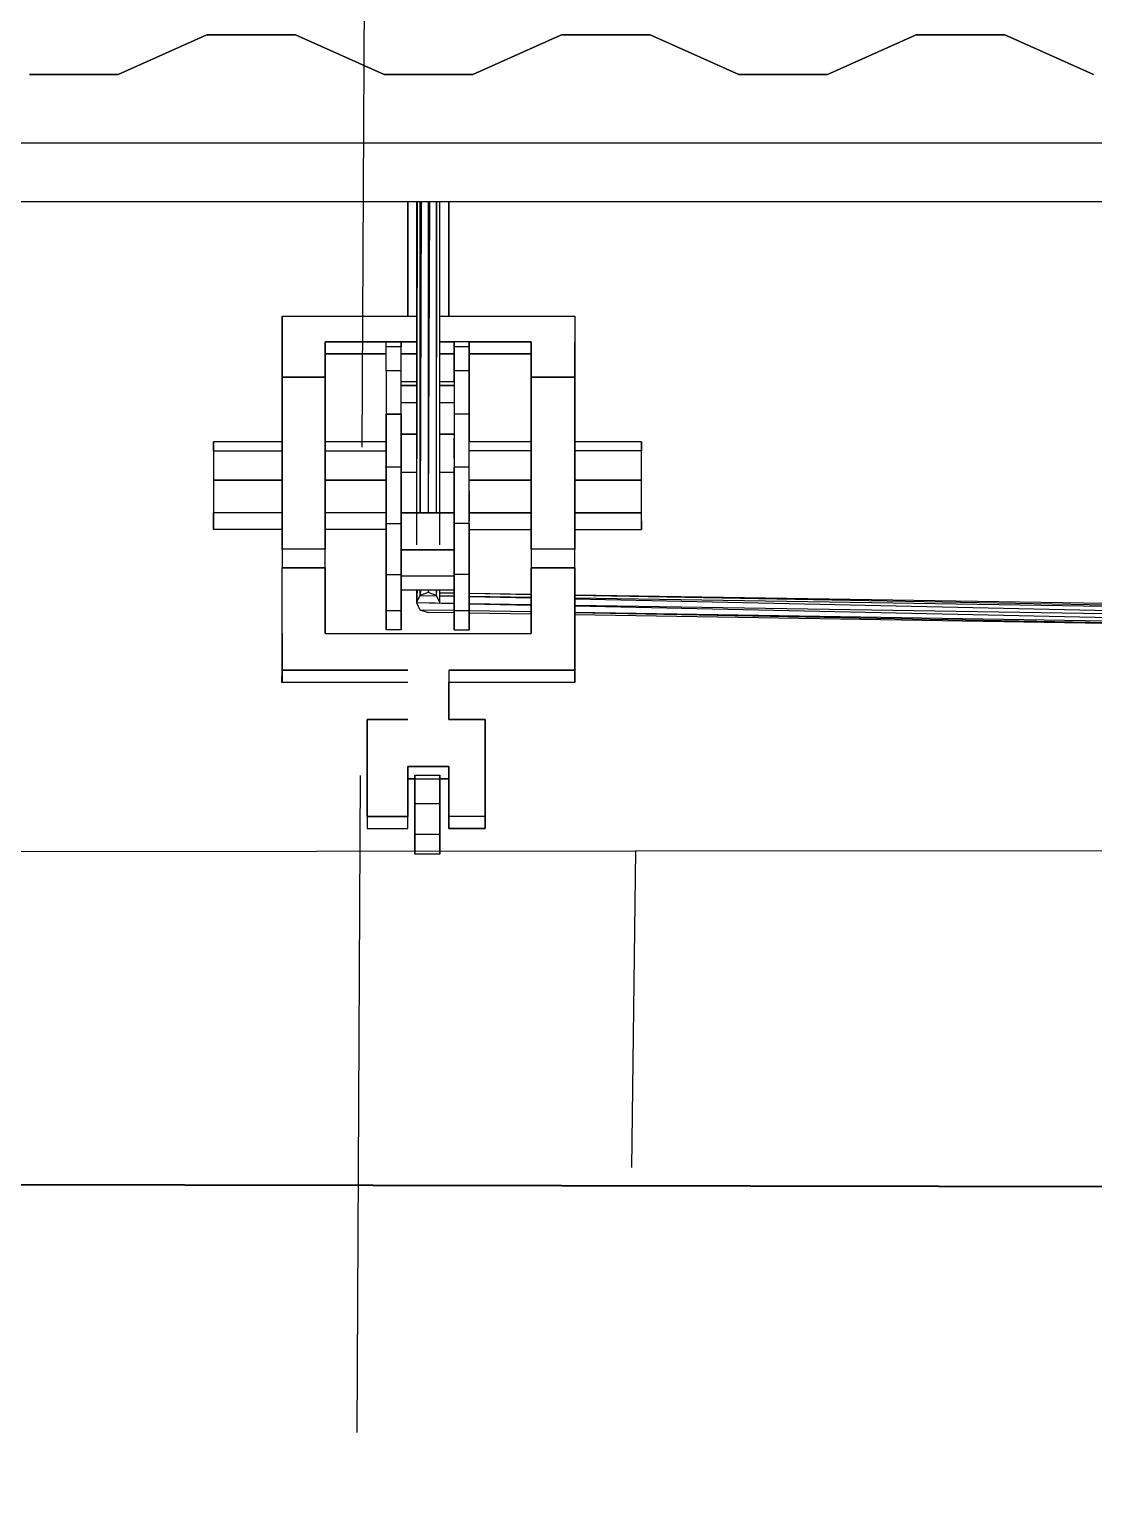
# Model space of a CAD drawing. Header units: millimetres. Extents: x -4997 to -4876, y -8737 to -8661.
# Drawn here: x -4956.512 to -4955.483, y -8708.992 to -8707.574 of the extents above; entities that cross this region are included whole.
import ezdxf

# ---------------------------------------------------------------- set-up
doc = ezdxf.new("R2010")
doc.units = ezdxf.units.MM
doc.header["$LTSCALE"] = 0.1
doc.linetypes.add('HIDDEN', pattern=[9.525, 6.35, -3.175])
for name, color, linetype in [('cobertura nova', 4, 'Continuous'), ('imagem', 7, 'Continuous'), ('layout cobertura', 251, 'Continuous'), ('visto', 9, 'Continuous')]:
    doc.layers.add(name, color=color, linetype=linetype)
doc.layers.add('coberturas', color=7, linetype='Continuous', lineweight=40)
picture_1 = doc.add_image_def('image1.jpg', size_in_pixel=(1920, 1080))

msp = doc.modelspace()

# ---------------------------------------------------------------- linework, layer by layer
at = {"layer": 'cobertura nova'}
for p, q in [((-4956.3404, -8707.5797), (-4956.4261, -8707.618)), ((-4956.4261, -8707.6181), (-4956.3404, -8707.5797)), ((-4956.2547, -8707.5797), (-4956.3404, -8707.5797)), ((-4956.3404, -8707.5797), (-4956.3404, -8707.5797)), ((-4956.3404, -8707.5797), (-4956.2547, -8707.5797)), ((-4956.3404, -8707.5797), (-4956.3404, -8707.5797)), ((-4956.169, -8707.618), (-4956.2547, -8707.5797)), ((-4956.2547, -8707.5797), (-4956.2547, -8707.5797)), ((-4956.2547, -8707.5797), (-4956.169, -8707.6181)), ((-4955.9975, -8707.5797), (-4956.0833, -8707.618)), ((-4956.0833, -8707.6181), (-4955.9975, -8707.5797)), ((-4955.9975, -8707.5797), (-4955.9975, -8707.5797)), ((-4955.9975, -8707.5797), (-4955.9118, -8707.5797)), ((-4955.9118, -8707.5797), (-4955.9975, -8707.5797)), ((-4955.9975, -8707.5797), (-4955.9975, -8707.5797)), ((-4955.9118, -8707.5797), (-4955.9118, -8707.5797)), ((-4955.9118, -8707.5797), (-4955.8261, -8707.6181)), ((-4955.9118, -8707.5797), (-4955.9118, -8707.5797)), ((-4955.8261, -8707.618), (-4955.9118, -8707.5797)), ((-4955.7404, -8707.6181), (-4955.6547, -8707.5797)), ((-4955.6547, -8707.5797), (-4955.7404, -8707.618)), ((-4955.6547, -8707.5797), (-4955.6547, -8707.5797)), ((-4955.6547, -8707.5797), (-4955.569, -8707.5797)), ((-4955.6547, -8707.5797), (-4955.6547, -8707.5797)), ((-4955.569, -8707.5797), (-4955.6547, -8707.5797)), ((-4955.569, -8707.5797), (-4955.569, -8707.5797)), ((-4955.569, -8707.5797), (-4955.4833, -8707.6181)), ((-4955.4833, -8707.618), (-4955.569, -8707.5797)), ((-4956.4261, -8707.618), (-4956.5118, -8707.618)), ((-4956.5118, -8707.618), (-4956.5118, -8707.6181)), ((-4956.5118, -8707.6181), (-4956.4261, -8707.6181)), ((-4956.4261, -8707.618), (-4956.4261, -8707.6181)), ((-4956.4261, -8707.6181), (-4956.4261, -8707.618)), ((-4956.0833, -8707.618), (-4956.169, -8707.618)), ((-4956.169, -8707.618), (-4956.169, -8707.6181)), ((-4956.169, -8707.6181), (-4956.169, -8707.618)), ((-4956.169, -8707.6181), (-4956.0833, -8707.6181)), ((-4956.0833, -8707.618), (-4956.0833, -8707.6181)), ((-4955.8261, -8707.618), (-4955.8261, -8707.6181)), ((-4955.8261, -8707.6181), (-4955.8261, -8707.618)), ((-4955.7404, -8707.618), (-4955.8261, -8707.618)), ((-4955.8261, -8707.6181), (-4955.7404, -8707.6181)), ((-4955.7404, -8707.618), (-4955.7404, -8707.6181)), ((-4955.7404, -8707.6181), (-4955.7404, -8707.618)), ((-4958.0462, -8707.6841), (-4954.2062, -8707.6841)), ((-4954.2062, -8707.7411), (-4958.0462, -8707.741)), ((-4956.146, -8707.8516), (-4956.146, -8707.741)), ((-4956.146, -8707.741), (-4956.146, -8707.8516)), ((-4956.1376, -8707.741), (-4956.1376, -8708.0726)), ((-4956.1371, -8707.741), (-4956.1376, -8708.0726)), ((-4956.1343, -8707.741), (-4956.1343, -8708.0417)), ((-4956.1331, -8707.741), (-4956.1342, -8708.0417)), ((-4956.1263, -8707.741), (-4956.1263, -8708.0417)), ((-4956.1252, -8707.741), (-4956.1263, -8708.0417)), ((-4956.1184, -8708.0417), (-4956.1184, -8707.741)), ((-4956.1183, -8708.0417), (-4956.1179, -8707.741)), ((-4956.1151, -8708.0726), (-4956.1151, -8707.741)), ((-4956.1065, -8707.741), (-4956.1065, -8707.8516)), ((-4956.1064, -8707.741), (-4956.1064, -8707.8516)), ((-4956.1064, -8707.8516), (-4956.1064, -8707.741)), ((-4956.2676, -8707.8763), (-4956.2676, -8707.8516)), ((-4956.2676, -8707.8516), (-4956.2258, -8707.8516)), ((-4956.2676, -8707.888), (-4956.2676, -8707.8523)), ((-4956.2676, -8707.8523), (-4956.2676, -8707.8763)), ((-4956.2258, -8707.8516), (-4956.146, -8707.8516)), ((-4956.146, -8707.8516), (-4956.1376, -8707.8516)), ((-4956.1151, -8707.8516), (-4956.1065, -8707.8516)), ((-4956.1065, -8707.8516), (-4956.0267, -8707.8516)), ((-4956.0267, -8707.8516), (-4955.9848, -8707.8516)), ((-4955.9848, -8707.8516), (-4955.9848, -8707.8763)), ((-4956.2676, -8707.9105), (-4956.2676, -8707.8763)), ((-4956.2676, -8707.8763), (-4956.2676, -8707.9285)), ((-4956.2258, -8707.8763), (-4956.2258, -8707.9105)), ((-4956.1669, -8707.8763), (-4956.2258, -8707.8763)), ((-4956.2258, -8707.9105), (-4956.2258, -8707.8763)), ((-4956.2258, -8707.8763), (-4956.1669, -8707.8763)), ((-4956.1669, -8707.8813), (-4956.1669, -8707.8762)), ((-4956.1669, -8707.8762), (-4956.1524, -8707.8762)), ((-4956.1524, -8707.8762), (-4956.1669, -8707.8762)), ((-4956.1524, -8707.8813), (-4956.1669, -8707.8813)), ((-4956.1669, -8707.9044), (-4956.1669, -8707.8813)), ((-4956.1524, -8707.8762), (-4956.1524, -8707.8813)), ((-4956.1524, -8707.8762), (-4956.1524, -8707.8762)), ((-4956.1524, -8707.8813), (-4956.1524, -8707.8762)), ((-4956.1524, -8707.8762), (-4956.1524, -8707.8762)), ((-4956.146, -8707.8763), (-4956.1524, -8707.8763)), ((-4956.1524, -8707.8763), (-4956.146, -8707.8763)), ((-4956.1524, -8707.9044), (-4956.1524, -8707.8813)), ((-4956.1376, -8707.8763), (-4956.146, -8707.8763)), ((-4956.146, -8707.8763), (-4956.1376, -8707.8763)), ((-4956.1065, -8707.8763), (-4956.1151, -8707.8763)), ((-4956.1151, -8707.8763), (-4956.1065, -8707.8763)), ((-4956.1013, -8707.8763), (-4956.1065, -8707.8763)), ((-4956.1065, -8707.8763), (-4956.1013, -8707.8763)), ((-4956.1013, -8707.8948), (-4956.1013, -8707.8762)), ((-4956.1013, -8707.8762), (-4956.1013, -8707.8813)), ((-4956.0869, -8707.8762), (-4956.1013, -8707.8762)), ((-4956.1013, -8707.8813), (-4956.1013, -8707.8762)), ((-4956.1013, -8707.8813), (-4956.1013, -8707.9044)), ((-4956.0869, -8707.8813), (-4956.1013, -8707.8813)), ((-4956.1013, -8707.9044), (-4956.1013, -8707.8813)), ((-4956.0869, -8707.8762), (-4956.0869, -8707.8813)), ((-4956.0869, -8707.8813), (-4956.0869, -8707.8762)), ((-4956.0869, -8707.8762), (-4956.0869, -8707.8948)), ((-4956.0267, -8707.8763), (-4956.0869, -8707.8763)), ((-4956.0869, -8707.8763), (-4956.0267, -8707.8763)), ((-4956.0869, -8707.8813), (-4956.0869, -8707.9044)), ((-4956.0869, -8707.9044), (-4956.0869, -8707.8813)), ((-4956.0267, -8707.9105), (-4956.0267, -8707.8763)), ((-4956.0267, -8707.888), (-4956.0267, -8707.8763)), ((-4956.0267, -8707.8763), (-4956.0267, -8707.9285)), ((-4956.0267, -8707.8763), (-4956.0267, -8707.888)), ((-4955.9848, -8707.8763), (-4955.9848, -8707.9105)), ((-4955.9848, -8707.9105), (-4955.9848, -8707.8763)), ((-4956.2676, -8707.9402), (-4956.2676, -8707.888)), ((-4956.2258, -8707.888), (-4956.1669, -8707.888)), ((-4956.1669, -8707.888), (-4956.2258, -8707.888)), ((-4956.1524, -8707.888), (-4956.146, -8707.888)), ((-4956.146, -8707.888), (-4956.1524, -8707.888)), ((-4956.146, -8707.888), (-4956.1376, -8707.888)), ((-4956.1376, -8707.888), (-4956.146, -8707.888)), ((-4956.1151, -8707.888), (-4956.1065, -8707.888)), ((-4956.1065, -8707.888), (-4956.1151, -8707.888)), ((-4956.1065, -8707.888), (-4956.1013, -8707.888)), ((-4956.1013, -8707.888), (-4956.1065, -8707.888)), ((-4956.1013, -8707.9149), (-4956.1013, -8707.8948)), ((-4956.0869, -8707.888), (-4956.0267, -8707.888)), ((-4956.0267, -8707.888), (-4956.0869, -8707.888)), ((-4956.0869, -8707.8948), (-4956.0869, -8707.9295)), ((-4956.0267, -8707.9402), (-4956.0267, -8707.888)), ((-4956.2258, -8707.9105), (-4956.2676, -8707.9105)), ((-4956.2676, -8707.9105), (-4956.2676, -8707.9105)), ((-4956.2676, -8707.9285), (-4956.2676, -8707.9105)), ((-4956.2676, -8707.9105), (-4956.2676, -8707.9548)), ((-4956.2676, -8707.9548), (-4956.2676, -8707.9105)), ((-4956.2676, -8707.9105), (-4956.2258, -8707.9105)), ((-4956.2258, -8707.9105), (-4956.2258, -8707.9105)), ((-4956.2258, -8707.9105), (-4956.2258, -8707.9548)), ((-4956.2258, -8707.9548), (-4956.2258, -8707.9105)), ((-4956.1524, -8707.9044), (-4956.1669, -8707.9044)), ((-4956.1669, -8707.9044), (-4956.1669, -8707.9464)), ((-4956.1524, -8707.9464), (-4956.1524, -8707.9044)), ((-4956.1013, -8707.9044), (-4956.1013, -8707.9464)), ((-4956.0869, -8707.9044), (-4956.1013, -8707.9044)), ((-4956.0869, -8707.9044), (-4956.0869, -8707.9464)), ((-4956.0869, -8707.9464), (-4956.0869, -8707.9044)), ((-4956.0267, -8707.9285), (-4956.0267, -8707.9105)), ((-4956.0267, -8707.9105), (-4956.0267, -8707.9548)), ((-4956.0267, -8707.9548), (-4956.0267, -8707.9105)), ((-4956.0267, -8707.9105), (-4955.9848, -8707.9105)), ((-4955.9848, -8707.9105), (-4956.0267, -8707.9105)), ((-4955.9848, -8707.9105), (-4955.9848, -8707.9548)), ((-4955.9848, -8707.9548), (-4955.9848, -8707.9105)), ((-4956.1376, -8707.9149), (-4956.1524, -8707.9149)), ((-4956.1524, -8707.9186), (-4956.1524, -8707.9149)), ((-4956.1376, -8707.9186), (-4956.1524, -8707.9186)), ((-4956.1524, -8707.9353), (-4956.1524, -8707.9186)), ((-4956.1524, -8707.9186), (-4956.1376, -8707.9186)), ((-4956.1013, -8707.9149), (-4956.1151, -8707.9149)), ((-4956.1013, -8707.9186), (-4956.1151, -8707.9186)), ((-4956.1151, -8707.9186), (-4956.1013, -8707.9186)), ((-4956.1013, -8707.9149), (-4956.1013, -8707.9186)), ((-4956.1013, -8707.9186), (-4956.1013, -8707.9186)), ((-4956.2676, -8707.9402), (-4956.2676, -8707.957)), ((-4956.2676, -8707.957), (-4956.2676, -8707.9402)), ((-4956.1669, -8707.9295), (-4956.1669, -8707.9731)), ((-4956.1376, -8707.9353), (-4956.1524, -8707.9353)), ((-4956.1013, -8707.9353), (-4956.1151, -8707.9353)), ((-4956.1013, -8707.9353), (-4956.1013, -8707.9656)), ((-4956.0869, -8707.9295), (-4956.0869, -8707.9731)), ((-4956.0267, -8707.957), (-4956.0267, -8707.9402)), ((-4956.0267, -8707.9402), (-4956.0267, -8707.9548)), ((-4956.2676, -8707.9548), (-4956.2676, -8708.0768)), ((-4956.2676, -8708.0768), (-4956.2676, -8707.9548)), ((-4956.2258, -8707.9548), (-4956.2258, -8708.0768)), ((-4956.2258, -8708.0768), (-4956.2258, -8707.9548)), ((-4956.1669, -8707.9464), (-4956.1669, -8707.9976)), ((-4956.1524, -8707.9464), (-4956.1669, -8707.9464)), ((-4956.1669, -8707.9976), (-4956.1669, -8707.9464)), ((-4956.1669, -8707.9464), (-4956.1524, -8707.9464)), ((-4956.1524, -8707.9976), (-4956.1524, -8707.9464)), ((-4956.1524, -8707.9464), (-4956.1524, -8707.9976)), ((-4956.1013, -8707.9464), (-4956.1013, -8707.9976)), ((-4956.0869, -8707.9464), (-4956.1013, -8707.9464)), ((-4956.1013, -8707.9534), (-4956.1013, -8707.9534)), ((-4956.0869, -8707.9731), (-4956.0869, -8707.9464)), ((-4956.0869, -8707.9976), (-4956.0869, -8707.9464)), ((-4956.0267, -8707.9548), (-4956.0267, -8708.0768)), ((-4956.0267, -8708.0768), (-4956.0267, -8707.9548)), ((-4955.9848, -8707.9548), (-4955.9848, -8708.0768)), ((-4955.9848, -8708.0768), (-4955.9848, -8707.9548)), ((-4956.2676, -8707.9731), (-4956.2676, -8707.957)), ((-4956.2676, -8707.957), (-4956.2676, -8707.9731)), ((-4956.2258, -8707.9576), (-4956.2258, -8707.957)), ((-4956.1376, -8707.9656), (-4956.1524, -8707.9656)), ((-4956.1524, -8707.9656), (-4956.1376, -8707.9656)), ((-4956.1013, -8707.9656), (-4956.1151, -8707.9656)), ((-4956.1151, -8707.9656), (-4956.1013, -8707.9656)), ((-4956.1013, -8707.9656), (-4956.1013, -8707.9976)), ((-4956.1013, -8707.9891), (-4956.1013, -8707.9695)), ((-4956.0267, -8707.9731), (-4956.0267, -8707.957)), ((-4955.9848, -8707.9731), (-4955.9848, -8707.957)), ((-4956.3339, -8707.9731), (-4956.3339, -8707.9816)), ((-4956.3339, -8707.9816), (-4956.3339, -8707.9731)), ((-4956.2676, -8707.9731), (-4956.3339, -8707.9731)), ((-4956.3339, -8707.9816), (-4956.3339, -8708.01)), ((-4956.3339, -8707.9816), (-4956.2676, -8707.9816)), ((-4956.1669, -8707.9731), (-4956.2258, -8707.9731)), ((-4956.2258, -8707.9816), (-4956.1669, -8707.9816)), ((-4956.0267, -8707.9731), (-4956.0869, -8707.9731)), ((-4956.0869, -8707.9816), (-4956.0869, -8707.9731)), ((-4956.0869, -8707.9789), (-4956.0869, -8707.9789)), ((-4956.0267, -8707.9816), (-4956.0869, -8707.9816)), ((-4956.0869, -8708.01), (-4956.0869, -8707.9816)), ((-4956.0869, -8708.0332), (-4956.0869, -8707.9816)), ((-4955.9202, -8707.9731), (-4955.9848, -8707.9731)), ((-4955.9202, -8707.9816), (-4955.9848, -8707.9816)), ((-4955.9202, -8707.9893), (-4955.9202, -8707.9731)), ((-4955.9202, -8707.9731), (-4955.9202, -8707.9816)), ((-4955.9202, -8707.9816), (-4955.9202, -8707.9731)), ((-4955.9202, -8708.01), (-4955.9202, -8707.9816)), ((-4956.1669, -8707.9976), (-4956.1669, -8708.0519)), ((-4956.1669, -8708.0519), (-4956.1669, -8707.9976)), ((-4956.1524, -8707.9976), (-4956.1669, -8707.9976)), ((-4956.1524, -8708.0519), (-4956.1524, -8707.9976)), ((-4956.1524, -8707.9976), (-4956.1524, -8708.0519)), ((-4956.1013, -8707.9976), (-4956.1013, -8708.0519)), ((-4956.0869, -8707.9976), (-4956.1013, -8707.9976)), ((-4956.1013, -8708.0519), (-4956.1013, -8707.9976)), ((-4956.0869, -8708.0519), (-4956.0869, -8707.9976)), ((-4956.3339, -8708.01), (-4956.2676, -8708.01)), ((-4956.3339, -8708.01), (-4956.3339, -8708.0415)), ((-4956.2676, -8708.01), (-4956.3339, -8708.01)), ((-4956.2258, -8708.01), (-4956.1669, -8708.01)), ((-4956.1669, -8708.01), (-4956.2258, -8708.01)), ((-4956.1524, -8708.0026), (-4956.1524, -8708.0417)), ((-4956.1376, -8708.0026), (-4956.1524, -8708.0026)), ((-4956.1013, -8708.0026), (-4956.1151, -8708.0026)), ((-4956.1013, -8708.0026), (-4956.1013, -8708.0417)), ((-4956.0267, -8708.01), (-4956.0869, -8708.01)), ((-4956.0869, -8708.0415), (-4956.0869, -8708.01)), ((-4956.0869, -8708.01), (-4956.0267, -8708.01)), ((-4955.9202, -8708.01), (-4955.9848, -8708.01)), ((-4955.9848, -8708.01), (-4955.9202, -8708.01)), ((-4955.9202, -8708.0415), (-4955.9202, -8708.01)), ((-4956.0869, -8708.0208), (-4956.0869, -8708.0492)), ((-4956.2676, -8708.0415), (-4956.3339, -8708.0415)), ((-4956.3339, -8708.0578), (-4956.3339, -8708.0415)), ((-4956.3339, -8708.0415), (-4956.3339, -8708.0578)), ((-4956.1669, -8708.0415), (-4956.2258, -8708.0415)), ((-4956.1524, -8708.0417), (-4956.1524, -8708.0774)), ((-4956.1524, -8708.0417), (-4956.1524, -8708.0417)), ((-4956.1524, -8708.0417), (-4956.1376, -8708.0417)), ((-4956.1376, -8708.0417), (-4956.1524, -8708.0417)), ((-4956.1375, -8708.0417), (-4956.1013, -8708.0417)), ((-4956.1013, -8708.0417), (-4956.1375, -8708.0417)), ((-4956.0869, -8708.0578), (-4956.0869, -8708.0415)), ((-4956.0869, -8708.0415), (-4956.0267, -8708.0415)), ((-4956.0267, -8708.0415), (-4956.0869, -8708.0415)), ((-4955.9848, -8708.0415), (-4955.9202, -8708.0415)), ((-4955.9202, -8708.0415), (-4955.9848, -8708.0415)), ((-4955.9202, -8708.0578), (-4955.9202, -8708.0415)), ((-4956.1669, -8708.1013), (-4956.1669, -8708.0519)), ((-4956.1669, -8708.0519), (-4956.1524, -8708.0519)), ((-4956.1669, -8708.0519), (-4956.1669, -8708.1013)), ((-4956.1524, -8708.1013), (-4956.1524, -8708.0519)), ((-4956.1524, -8708.0519), (-4956.1524, -8708.1013)), ((-4956.1013, -8708.0519), (-4956.1013, -8708.1013)), ((-4956.0869, -8708.0519), (-4956.1013, -8708.0519)), ((-4956.1013, -8708.1013), (-4956.1013, -8708.0519)), ((-4956.0869, -8708.0492), (-4956.0869, -8708.0492)), ((-4956.0869, -8708.1013), (-4956.0869, -8708.0519)), ((-4956.0869, -8708.0519), (-4956.0869, -8708.1013)), ((-4955.9202, -8708.0492), (-4955.9202, -8708.0578)), ((-4956.2676, -8708.0578), (-4956.3339, -8708.0578)), ((-4956.2676, -8708.0768), (-4956.2676, -8708.0578)), ((-4956.2676, -8708.0578), (-4956.2676, -8708.0768)), ((-4956.1669, -8708.0578), (-4956.2258, -8708.0578)), ((-4956.0869, -8708.0578), (-4956.0267, -8708.0578)), ((-4956.0869, -8708.0578), (-4956.0869, -8708.0844)), ((-4956.0267, -8708.0768), (-4956.0267, -8708.0578)), ((-4955.9848, -8708.0578), (-4955.9202, -8708.0578)), ((-4955.9848, -8708.1233), (-4955.9848, -8708.0578)), ((-4956.2676, -8708.0768), (-4956.2676, -8708.0947)), ((-4956.2676, -8708.0768), (-4956.2676, -8708.0768)), ((-4956.2258, -8708.0768), (-4956.2676, -8708.0768)), ((-4956.2258, -8708.0947), (-4956.2258, -8708.0768)), ((-4956.1524, -8708.0774), (-4956.1524, -8708.1025)), ((-4956.1524, -8708.0774), (-4956.1524, -8708.0774)), ((-4956.1524, -8708.0774), (-4956.1013, -8708.0774)), ((-4956.1013, -8708.0774), (-4956.1524, -8708.0774)), ((-4956.0267, -8708.0768), (-4956.0267, -8708.0947)), ((-4955.9848, -8708.0768), (-4956.0267, -8708.0768)), ((-4955.9848, -8708.0947), (-4955.9848, -8708.0768)), ((-4956.2676, -8708.1582), (-4956.2676, -8708.0947)), ((-4956.2676, -8708.0947), (-4956.2258, -8708.0947)), ((-4956.2258, -8708.0948), (-4956.2676, -8708.0948)), ((-4956.2258, -8708.0947), (-4956.2258, -8708.1582)), ((-4956.2258, -8708.1583), (-4956.2258, -8708.0948)), ((-4956.0869, -8708.0844), (-4956.0869, -8708.1192)), ((-4956.0267, -8708.1582), (-4956.0267, -8708.0947)), ((-4956.0267, -8708.0947), (-4955.9848, -8708.0947)), ((-4956.0267, -8708.0948), (-4956.0267, -8708.1583)), ((-4955.9848, -8708.0948), (-4956.0267, -8708.0948)), ((-4955.9848, -8708.0947), (-4955.9848, -8708.1582)), ((-4955.9848, -8708.1583), (-4955.9848, -8708.0948)), ((-4956.2258, -8708.1582), (-4956.2258, -8708.1064)), ((-4956.2258, -8708.1066), (-4956.2258, -8708.1582)), ((-4956.1669, -8708.136), (-4956.1669, -8708.1013)), ((-4956.1669, -8708.1013), (-4956.1524, -8708.1013)), ((-4956.1669, -8708.1013), (-4956.1669, -8708.136)), ((-4956.1524, -8708.136), (-4956.1524, -8708.1013)), ((-4956.1524, -8708.1013), (-4956.1524, -8708.136)), ((-4956.1524, -8708.1159), (-4956.1524, -8708.1025)), ((-4956.1524, -8708.1025), (-4956.1013, -8708.1025)), ((-4956.1524, -8708.1025), (-4956.1524, -8708.1159)), ((-4956.1013, -8708.1013), (-4956.1013, -8708.136)), ((-4956.0869, -8708.1013), (-4956.1013, -8708.1013)), ((-4956.1013, -8708.136), (-4956.1013, -8708.1013)), ((-4956.1013, -8708.1025), (-4956.1013, -8708.1159)), ((-4956.0869, -8708.136), (-4956.0869, -8708.1013)), ((-4956.0869, -8708.1013), (-4956.0869, -8708.136)), ((-4956.1524, -8708.1159), (-4956.1013, -8708.1159)), ((-4956.1524, -8708.1159), (-4956.1524, -8708.1264)), ((-4956.1524, -8708.1264), (-4956.1524, -8708.1495)), ((-4956.1376, -8708.1159), (-4956.1376, -8708.1283)), ((-4956.1369, -8708.1159), (-4956.1376, -8708.1283)), ((-4956.1343, -8708.1214), (-4956.1376, -8708.1283)), ((-4956.1343, -8708.1159), (-4956.1343, -8708.1214)), ((-4956.1335, -8708.1159), (-4956.1343, -8708.1214)), ((-4956.1263, -8708.1186), (-4956.1343, -8708.1214)), ((-4956.1343, -8708.1214), (-4956.1182, -8708.1218)), ((-4956.1343, -8708.1214), (-4956.1183, -8708.1217)), ((-4956.1263, -8708.1159), (-4956.1263, -8708.1186)), ((-4956.1259, -8708.1159), (-4956.1263, -8708.1186)), ((-4956.1184, -8708.1214), (-4956.1263, -8708.1186)), ((-4956.1184, -8708.1214), (-4956.118, -8708.1159)), ((-4956.1184, -8708.1214), (-4956.1184, -8708.1159)), ((-4956.1151, -8708.1283), (-4956.1184, -8708.1214)), ((-4956.1151, -8708.1283), (-4956.1151, -8708.1159)), ((-4956.1151, -8708.1188), (-4956.1013, -8708.119)), ((-4956.1151, -8708.1188), (-4956.1013, -8708.119)), ((-4956.1151, -8708.1217), (-4956.1013, -8708.1219)), ((-4956.1151, -8708.1218), (-4956.1013, -8708.1221)), ((-4956.1013, -8708.119), (-4956.1013, -8708.1159)), ((-4956.0869, -8708.1192), (-4956.0267, -8708.1202)), ((-4956.0869, -8708.1193), (-4956.0267, -8708.1204)), ((-4956.0869, -8708.1222), (-4956.0267, -8708.1231)), ((-4956.0869, -8708.1224), (-4956.0267, -8708.1237)), ((-4955.9848, -8708.1208), (-4954.8791, -8708.1383)), ((-4955.9848, -8708.1212), (-4954.8871, -8708.1413)), ((-4955.9848, -8708.1238), (-4954.8871, -8708.1413)), ((-4955.9848, -8708.1247), (-4954.8904, -8708.1483)), ((-4956.1669, -8708.1546), (-4956.1669, -8708.136)), ((-4956.1669, -8708.136), (-4956.1524, -8708.136)), ((-4956.1669, -8708.136), (-4956.1669, -8708.1546)), ((-4956.1524, -8708.136), (-4956.1524, -8708.1546)), ((-4956.1524, -8708.1546), (-4956.1524, -8708.136)), ((-4956.1376, -8708.1283), (-4956.1343, -8708.1352)), ((-4956.1376, -8708.1283), (-4956.1013, -8708.1291)), ((-4956.1376, -8708.1283), (-4956.1013, -8708.1289)), ((-4956.1343, -8708.1352), (-4956.1263, -8708.138)), ((-4956.1343, -8708.1352), (-4956.1013, -8708.1358)), ((-4956.1343, -8708.1352), (-4956.1013, -8708.1357)), ((-4956.1013, -8708.1384), (-4956.1263, -8708.138)), ((-4956.1013, -8708.136), (-4956.1013, -8708.1546)), ((-4956.1013, -8708.1546), (-4956.1013, -8708.136)), ((-4956.1013, -8708.136), (-4956.0869, -8708.136)), ((-4956.1013, -8708.1495), (-4956.1013, -8708.1384)), ((-4956.0869, -8708.1291), (-4956.0267, -8708.1301)), ((-4956.0869, -8708.1294), (-4956.0267, -8708.1307)), ((-4956.0869, -8708.1359), (-4956.0267, -8708.1369)), ((-4956.0869, -8708.1546), (-4956.0869, -8708.136)), ((-4956.0869, -8708.136), (-4956.0869, -8708.1546)), ((-4956.0869, -8708.136), (-4956.0267, -8708.1371)), ((-4956.0869, -8708.1386), (-4956.0869, -8708.1495)), ((-4956.0267, -8708.1396), (-4956.0869, -8708.1386)), ((-4955.9848, -8708.1307), (-4954.8904, -8708.1483)), ((-4955.9848, -8708.1316), (-4954.8871, -8708.1554)), ((-4955.9848, -8708.1376), (-4954.8871, -8708.1554)), ((-4955.9848, -8708.1379), (-4954.8791, -8708.1584)), ((-4954.8791, -8708.1584), (-4955.9848, -8708.1403)), ((-4956.1669, -8708.1495), (-4956.1669, -8708.1546)), ((-4956.1524, -8708.1546), (-4956.1669, -8708.1546)), ((-4956.1524, -8708.1495), (-4956.1524, -8708.1546)), ((-4956.1013, -8708.1546), (-4956.1013, -8708.1495)), ((-4956.1013, -8708.1546), (-4956.0869, -8708.1546)), ((-4956.0869, -8708.1495), (-4956.0869, -8708.1546)), ((-4956.0869, -8708.1546), (-4956.0869, -8708.1495)), ((-4956.2676, -8708.1937), (-4956.2676, -8708.1582)), ((-4956.2676, -8708.1583), (-4956.2676, -8708.1938)), ((-4956.2258, -8708.1582), (-4956.146, -8708.1582)), ((-4956.146, -8708.1582), (-4956.1065, -8708.1582)), ((-4956.1065, -8708.1582), (-4956.0267, -8708.1582)), ((-4955.9848, -8708.1582), (-4955.9848, -8708.1937)), ((-4955.9848, -8708.1938), (-4955.9848, -8708.1583)), ((-4956.2676, -8708.1699), (-4956.2677, -8708.2054)), ((-4956.2677, -8708.2055), (-4956.2676, -8708.1938)), ((-4956.2676, -8708.1938), (-4956.2676, -8708.1937)), ((-4956.2258, -8708.1937), (-4956.2676, -8708.1937)), ((-4956.2676, -8708.1938), (-4956.2676, -8708.2055)), ((-4956.2676, -8708.1938), (-4956.2258, -8708.1938)), ((-4956.146, -8708.1937), (-4956.2258, -8708.1937)), ((-4956.2258, -8708.1938), (-4956.146, -8708.1938)), ((-4956.0267, -8708.1937), (-4956.1065, -8708.1937)), ((-4956.1065, -8708.1937), (-4956.1065, -8708.2414)), ((-4956.1065, -8708.1938), (-4956.0267, -8708.1938)), ((-4955.9848, -8708.1937), (-4956.0267, -8708.1937)), ((-4956.0267, -8708.1938), (-4955.9848, -8708.1938)), ((-4955.9848, -8708.1937), (-4955.9848, -8708.1938)), ((-4955.9848, -8708.1938), (-4955.9848, -8708.1937)), ((-4955.9848, -8708.2055), (-4955.9848, -8708.1938)), ((-4955.9848, -8708.1938), (-4955.9848, -8708.2055)), ((-4956.2677, -8708.2054), (-4956.2258, -8708.2054)), ((-4956.2258, -8708.2055), (-4956.2677, -8708.2055)), ((-4956.2258, -8708.2054), (-4956.146, -8708.2054)), ((-4956.146, -8708.2055), (-4956.2258, -8708.2055)), ((-4956.1065, -8708.2414), (-4956.1065, -8708.2054)), ((-4956.1065, -8708.2054), (-4956.0267, -8708.2054)), ((-4956.0267, -8708.2055), (-4956.1065, -8708.2055)), ((-4956.0267, -8708.2054), (-4955.9848, -8708.2054)), ((-4955.9848, -8708.2055), (-4956.0267, -8708.2055)), ((-4956.1853, -8708.2869), (-4956.1853, -8708.2414)), ((-4956.1853, -8708.2414), (-4956.146, -8708.2414)), ((-4956.1853, -8708.2531), (-4956.1853, -8708.2414)), ((-4956.1853, -8708.2414), (-4956.1853, -8708.2869)), ((-4956.146, -8708.2414), (-4956.1853, -8708.2414)), ((-4956.1853, -8708.2414), (-4956.1853, -8708.2414)), ((-4956.1853, -8708.2869), (-4956.1853, -8708.2531)), ((-4956.146, -8708.2414), (-4956.146, -8708.2414)), ((-4956.1065, -8708.2414), (-4956.0712, -8708.2414)), ((-4956.0712, -8708.2414), (-4956.1065, -8708.2414)), ((-4956.0712, -8708.2414), (-4956.0712, -8708.2869)), ((-4956.0712, -8708.2414), (-4956.0712, -8708.2414)), ((-4956.0712, -8708.2869), (-4956.0712, -8708.2414)), ((-4956.1853, -8708.335), (-4956.1853, -8708.2869)), ((-4956.1853, -8708.2869), (-4956.1853, -8708.335)), ((-4956.1065, -8708.2869), (-4956.146, -8708.2869)), ((-4956.146, -8708.2869), (-4956.146, -8708.335)), ((-4956.146, -8708.2869), (-4956.1065, -8708.2869)), ((-4956.146, -8708.335), (-4956.146, -8708.2869)), ((-4956.146, -8708.2869), (-4956.146, -8708.2986)), ((-4956.1393, -8708.2953), (-4956.115, -8708.2953)), ((-4956.1393, -8708.2986), (-4956.1393, -8708.2953)), ((-4956.1393, -8708.2953), (-4956.1393, -8708.2986)), ((-4956.115, -8708.2953), (-4956.115, -8708.2986)), ((-4956.115, -8708.2986), (-4956.115, -8708.2953)), ((-4956.115, -8708.2953), (-4956.115, -8708.3143)), ((-4956.1065, -8708.335), (-4956.1065, -8708.2869)), ((-4956.1065, -8708.2869), (-4956.1065, -8708.2869)), ((-4956.1065, -8708.2986), (-4956.1065, -8708.2869)), ((-4956.1065, -8708.2869), (-4956.1065, -8708.335)), ((-4956.0712, -8708.2869), (-4956.0712, -8708.335)), ((-4956.0712, -8708.335), (-4956.0712, -8708.2869)), ((-4956.1393, -8708.2986), (-4956.146, -8708.2986)), ((-4956.146, -8708.2986), (-4956.1393, -8708.2986)), ((-4956.1393, -8708.2986), (-4956.115, -8708.2986)), ((-4956.1393, -8708.3224), (-4956.1393, -8708.2986)), ((-4956.1393, -8708.2986), (-4956.1393, -8708.3224)), ((-4956.1065, -8708.2986), (-4956.115, -8708.2986)), ((-4956.115, -8708.2986), (-4956.1065, -8708.2986)), ((-4956.115, -8708.2986), (-4956.115, -8708.3224)), ((-4956.115, -8708.3224), (-4956.115, -8708.2986)), ((-4956.1065, -8708.2986), (-4956.1065, -8708.2986)), ((-4956.1065, -8708.2986), (-4956.1065, -8708.3468)), ((-4956.1065, -8708.3468), (-4956.1065, -8708.2986)), ((-4956.1393, -8708.3445), (-4956.1393, -8708.3143)), ((-4956.1393, -8708.3526), (-4956.1393, -8708.3224)), ((-4956.1393, -8708.3224), (-4956.115, -8708.3224)), ((-4956.1393, -8708.3224), (-4956.1393, -8708.3526)), ((-4956.115, -8708.3224), (-4956.115, -8708.3526)), ((-4956.115, -8708.3526), (-4956.115, -8708.3224)), ((-4956.146, -8708.335), (-4956.1853, -8708.335)), ((-4956.1853, -8708.335), (-4956.1853, -8708.3468)), ((-4956.1853, -8708.335), (-4956.146, -8708.335)), ((-4956.146, -8708.3468), (-4956.146, -8708.335)), ((-4956.0712, -8708.335), (-4956.1065, -8708.335)), ((-4956.1065, -8708.3468), (-4956.1065, -8708.335)), ((-4956.1065, -8708.335), (-4956.1065, -8708.3468)), ((-4956.0712, -8708.335), (-4956.0712, -8708.3468)), ((-4956.0712, -8708.335), (-4956.0712, -8708.3468)), ((-4956.0712, -8708.3468), (-4956.0712, -8708.335)), ((-4956.1853, -8708.3468), (-4956.146, -8708.3468)), ((-4956.1393, -8708.3682), (-4956.1393, -8708.3445)), ((-4956.1393, -8708.3445), (-4956.1393, -8708.3445)), ((-4956.1393, -8708.3445), (-4956.1393, -8708.3526)), ((-4956.115, -8708.3526), (-4956.1393, -8708.3526)), ((-4956.1393, -8708.3716), (-4956.1393, -8708.3526)), ((-4956.1393, -8708.3526), (-4956.1393, -8708.3716)), ((-4956.115, -8708.3526), (-4956.115, -8708.3716)), ((-4956.115, -8708.3716), (-4956.115, -8708.3526)), ((-4956.1065, -8708.3468), (-4956.0712, -8708.3468)), ((-4956.0712, -8708.3468), (-4956.1065, -8708.3468)), ((-4956.1393, -8708.3682), (-4956.1393, -8708.3716)), ((-4956.1393, -8708.3716), (-4956.1393, -8708.3682)), ((-4956.115, -8708.3716), (-4956.1393, -8708.3716)), ((-4956.115, -8708.3682), (-4956.115, -8708.3716))]:
    msp.add_line(p, q, dxfattribs=at)
at = {"layer": 'coberturas'}
msp.add_line((-4950.2816, -8708.701), (-4972.2491, -8708.6665), dxfattribs=at)
at = {"layer": 'layout cobertura', "linetype": 'HIDDEN'}
msp.add_line((-4956.3309, -8736.5527), (-4956.0046, -8670.2926), dxfattribs=at)
at = {"layer": 'visto'}
msp.add_line((-4955.9261, -8708.3683), (-4955.93, -8708.6743), dxfattribs=at)
msp.add_lwpolyline([(-4966.2937, -8708.3739), (-4963.9145, -8708.3736), (-4962.8624, -8708.3734), (-4961.1481, -8708.373), (-4960.0978, -8708.3721), (-4958.5821, -8708.3707), (-4957.582, -8708.3698), (-4955.9261, -8708.3683), (-4954.874, -8708.3673), (-4953.2601, -8708.3658), (-4952.21, -8708.3649), (-4950.4792, -8708.3633), (-4950.2815, -8708.3631)], dxfattribs=at)

# ---------------------------------------------------------------- pictures from other files: only their frames are drawn
at = {"layer": 'imagem'}
image = msp.add_image(picture_1, insert=(-4995.0367, -8736.0525), size_in_units=(116.4021, 65.4762), dxfattribs=at)
image.dxf.flags = 7

doc.saveas('drawing.dxf')
